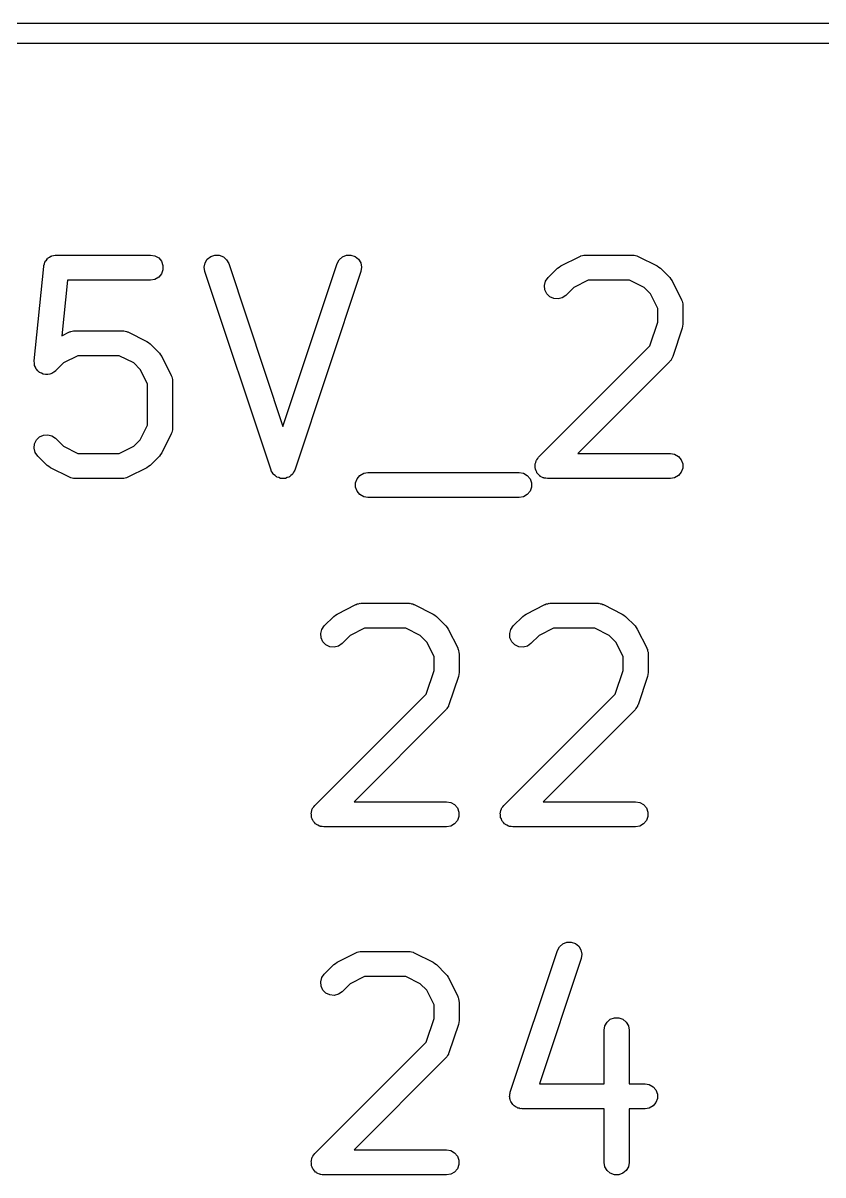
# Model space of a CAD drawing. Extents: x 98 to 199, y -139 to -72.
# Drawn here: x 185.57 to 191.41, y -86.65 to -78.25 of the extents above; entities that cross this region are included whole.
import ezdxf

# ---------------------------------------------------------------- set-up
doc = ezdxf.new("R2010")
doc.units = 0
doc.header["$MEASUREMENT"] = 0
doc.layers.add('BLACK', color=7, linetype='CONTINUOUS')

msp = doc.modelspace()

# ---------------------------------------------------------------- linework, layer by layer
at = {"layer": 'BLACK', "linetype": 'CONTINUOUS'}
for p, q in [((98.7201, -78.2458), (194.243, -78.2458)), ((194.216, -78.3958), (98.73, -78.3958)), ((185.729, -80.0022), (185.732, -79.9902)), ((185.732, -79.9902), (185.734, -79.9874)), ((185.734, -79.9874), (185.736, -79.9841)), ((185.736, -79.9841), (185.744, -79.9746)), ((185.744, -79.9746), (185.751, -79.9644)), ((185.751, -79.9644), (185.754, -79.9625)), ((185.754, -79.9625), (185.756, -79.9598)), ((185.756, -79.9598), (185.767, -79.9536)), ((185.767, -79.9536), (185.777, -79.9465)), ((185.777, -79.9465), (185.781, -79.9457)), ((185.781, -79.9457), (185.783, -79.9439)), ((185.783, -79.9439), (185.796, -79.9418)), ((185.796, -79.9418), (185.808, -79.9387)), ((185.808, -79.9387), (185.811, -79.939)), ((185.811, -79.939), (185.815, -79.9384)), ((185.815, -79.9384), (186.504, -79.9384)), ((186.504, -79.9384), (186.535, -79.9439)), ((186.535, -79.9439), (186.563, -79.9598)), ((186.563, -79.9598), (186.583, -79.9841)), ((186.583, -79.9841), (186.594, -80.014)), ((186.895, -80.0274), (186.902, -79.9962)), ((186.902, -79.9962), (186.918, -79.9692)), ((186.918, -79.9692), (186.943, -79.9494)), ((186.943, -79.9494), (186.973, -79.9394)), ((186.973, -79.9394), (187.005, -79.9403)), ((187.005, -79.9403), (187.035, -79.9519)), ((187.035, -79.9519), (187.058, -79.973)), ((187.058, -79.973), (187.074, -80.0009)), ((187.865, -80.0009), (187.88, -79.973)), ((187.88, -79.973), (187.904, -79.9519)), ((187.904, -79.9519), (187.934, -79.9403)), ((187.934, -79.9403), (187.965, -79.9394)), ((187.965, -79.9394), (187.996, -79.9494)), ((187.996, -79.9494), (188.02, -79.9692)), ((188.02, -79.9692), (188.037, -79.9962)), ((188.037, -79.9962), (188.043, -80.0274)), ((189.497, -80.017), (189.635, -79.9481)), ((189.635, -79.9481), (189.64, -79.9466)), ((189.64, -79.9466), (189.644, -79.9439)), ((189.644, -79.9439), (189.655, -79.9421)), ((189.655, -79.9421), (189.665, -79.939)), ((189.665, -79.939), (189.67, -79.9393)), ((189.67, -79.9393), (189.676, -79.9384)), ((189.676, -79.9384), (190.02, -79.9384)), ((190.02, -79.9384), (190.025, -79.9393)), ((190.025, -79.9393), (190.031, -79.939)), ((190.031, -79.939), (190.041, -79.9421)), ((190.041, -79.9421), (190.052, -79.9439)), ((190.052, -79.9439), (190.056, -79.9466)), ((190.056, -79.9466), (190.061, -79.9481)), ((190.061, -79.9481), (190.199, -80.017)), ((185.655, -80.7102), (185.724, -80.0208)), ((185.724, -80.0208), (185.725, -80.0174)), ((185.725, -80.014), (185.729, -80.0022)), ((185.725, -80.0174), (185.725, -80.014)), ((186.583, -80.0756), (186.563, -80.0999)), ((186.594, -80.0457), (186.583, -80.0756)), ((186.594, -80.014), (186.594, -80.0457)), ((186.9, -80.0588), (186.895, -80.0274)), ((187.383, -81.5066), (186.9, -80.0588)), ((187.074, -80.0009), (187.469, -81.1885)), ((187.469, -81.1885), (187.865, -80.0009)), ((188.039, -80.0588), (187.556, -81.5066)), ((188.043, -80.0274), (188.039, -80.0588)), ((189.404, -80.1031), (189.473, -80.0341)), ((189.473, -80.0341), (189.485, -80.0257)), ((189.485, -80.0257), (189.497, -80.017)), ((190.199, -80.017), (190.211, -80.0257)), ((190.211, -80.0257), (190.223, -80.0341)), ((190.223, -80.0341), (190.292, -80.1031)), ((185.898, -80.1213), (185.857, -80.527)), ((186.504, -80.1213), (185.898, -80.1213)), ((186.535, -80.1158), (186.504, -80.1213)), ((186.563, -80.0999), (186.535, -80.1158)), ((189.378, -80.1598), (189.386, -80.1291)), ((189.38, -80.1914), (189.378, -80.1598)), ((189.386, -80.1291), (189.404, -80.1031)), ((189.697, -80.1213), (189.592, -80.1739)), ((189.999, -80.1213), (189.697, -80.1213)), ((190.104, -80.174), (189.999, -80.1213)), ((190.292, -80.1031), (190.3, -80.1151)), ((190.3, -80.1151), (190.309, -80.1268)), ((190.309, -80.1268), (190.378, -80.2647)), ((189.394, -80.2202), (189.38, -80.1914)), ((189.416, -80.2426), (189.394, -80.2202)), ((189.445, -80.2561), (189.416, -80.2426)), ((189.507, -80.2506), (189.477, -80.2588)), ((189.533, -80.2324), (189.507, -80.2506)), ((189.592, -80.1739), (189.533, -80.2324)), ((190.152, -80.2219), (190.104, -80.174)), ((190.205, -80.3272), (190.152, -80.2219)), ((189.477, -80.2588), (189.445, -80.2561)), ((190.205, -80.4287), (190.205, -80.3272)), ((190.378, -80.2647), (190.379, -80.2698)), ((190.379, -80.2698), (190.382, -80.2744)), ((190.382, -80.2744), (190.384, -80.2849)), ((190.384, -80.2849), (190.387, -80.2952)), ((190.387, -80.2952), (190.387, -80.3004)), ((190.387, -80.3004), (190.387, -80.3056)), ((190.387, -80.3056), (190.387, -80.4435)), ((185.857, -80.527), (185.912, -80.4996)), ((185.912, -80.4996), (185.917, -80.4981)), ((185.917, -80.4981), (185.921, -80.4955)), ((185.921, -80.4955), (185.932, -80.4936)), ((185.932, -80.4936), (185.942, -80.4906)), ((185.942, -80.4906), (185.947, -80.4909)), ((185.947, -80.4909), (185.953, -80.49)), ((185.953, -80.49), (186.297, -80.49)), ((186.297, -80.49), (186.303, -80.4909)), ((186.303, -80.4909), (186.308, -80.4906)), ((186.308, -80.4906), (186.318, -80.4936)), ((186.318, -80.4936), (186.329, -80.4955)), ((186.329, -80.4955), (186.333, -80.4981)), ((186.333, -80.4981), (186.338, -80.4996)), ((186.338, -80.4996), (186.476, -80.5686)), ((190.147, -80.6009), (190.205, -80.4287)), ((190.383, -80.4724), (190.314, -80.6793)), ((190.385, -80.4579), (190.383, -80.4724)), ((190.387, -80.4435), (190.385, -80.4579)), ((186.476, -80.5686), (186.488, -80.5773)), ((186.488, -80.5773), (186.5, -80.5857)), ((186.5, -80.5857), (186.569, -80.6546)), ((186.569, -80.6546), (186.577, -80.6666)), ((186.577, -80.6666), (186.586, -80.6784)), ((189.335, -81.413), (190.147, -80.6009)), ((185.655, -80.7108), (185.655, -80.7102)), ((185.655, -80.7113), (185.655, -80.7108)), ((185.656, -80.7266), (185.655, -80.7113)), ((185.657, -80.7419), (185.656, -80.7266)), ((185.657, -80.7424), (185.657, -80.7419)), ((185.658, -80.743), (185.657, -80.7424)), ((185.664, -80.7569), (185.658, -80.743)), ((185.869, -80.7255), (185.81, -80.7839)), ((185.974, -80.6728), (185.869, -80.7255)), ((186.276, -80.6728), (185.974, -80.6728)), ((186.381, -80.7255), (186.276, -80.6728)), ((186.429, -80.7735), (186.381, -80.7255)), ((186.586, -80.6784), (186.655, -80.8163)), ((190.292, -80.715), (189.621, -81.3862)), ((190.295, -80.7107), (190.292, -80.715)), ((190.299, -80.7072), (190.295, -80.7107)), ((190.304, -80.6978), (190.299, -80.7072)), ((190.31, -80.689), (190.304, -80.6978)), ((190.311, -80.6839), (190.31, -80.689)), ((190.314, -80.6793), (190.311, -80.6839)), ((185.67, -80.7708), (185.664, -80.7569)), ((185.671, -80.7712), (185.67, -80.7708)), ((185.671, -80.7717), (185.671, -80.7712)), ((185.682, -80.7826), (185.671, -80.7717)), ((185.692, -80.7935), (185.682, -80.7826)), ((185.693, -80.7938), (185.692, -80.7935)), ((185.693, -80.7942), (185.693, -80.7938)), ((185.707, -80.8007), (185.693, -80.7942)), ((185.721, -80.8073), (185.707, -80.8007)), ((185.722, -80.8074), (185.721, -80.8073)), ((185.722, -80.8076), (185.722, -80.8074)), ((185.737, -80.8089), (185.722, -80.8076)), ((185.753, -80.8105), (185.737, -80.8089)), ((185.754, -80.8104), (185.753, -80.8103)), ((185.753, -80.8103), (185.753, -80.8105)), ((185.769, -80.8064), (185.754, -80.8104)), ((185.783, -80.8026), (185.769, -80.8064)), ((185.784, -80.8023), (185.783, -80.8026)), ((185.797, -80.7934), (185.784, -80.8022)), ((185.784, -80.8022), (185.784, -80.8023)), ((185.81, -80.7847), (185.797, -80.7934)), ((185.81, -80.7839), (185.81, -80.7843)), ((185.81, -80.7843), (185.81, -80.7847)), ((186.482, -80.8788), (186.429, -80.7735)), ((186.655, -80.8163), (186.656, -80.8213)), ((186.656, -80.8213), (186.659, -80.8259)), ((186.659, -80.8259), (186.661, -80.8364)), ((186.661, -80.8364), (186.664, -80.8467)), ((186.482, -81.1803), (186.482, -80.8788)), ((186.664, -80.8467), (186.664, -80.852)), ((186.664, -80.852), (186.665, -80.8572)), ((186.665, -80.8572), (186.665, -81.2019)), ((185.693, -81.2649), (185.722, -81.2514)), ((185.722, -81.2514), (185.754, -81.2487)), ((185.754, -81.2487), (185.784, -81.2569)), ((185.784, -81.2569), (185.81, -81.2751)), ((186.429, -81.2856), (186.482, -81.1803)), ((186.655, -81.2428), (186.586, -81.3807)), ((186.656, -81.2377), (186.655, -81.2428)), ((186.659, -81.2332), (186.656, -81.2377)), ((186.661, -81.2226), (186.659, -81.2332)), ((186.664, -81.2123), (186.661, -81.2226)), ((186.665, -81.2019), (186.664, -81.2071)), ((186.664, -81.2071), (186.664, -81.2123)), ((185.655, -81.3477), (185.658, -81.3161)), ((185.658, -81.3161), (185.671, -81.2873)), ((185.671, -81.2873), (185.693, -81.2649)), ((185.81, -81.2751), (185.869, -81.3336)), ((185.869, -81.3336), (185.974, -81.3862)), ((186.276, -81.3862), (186.381, -81.3336)), ((186.381, -81.3336), (186.429, -81.2856)), ((185.663, -81.3784), (185.655, -81.3477)), ((185.681, -81.4044), (185.663, -81.3784)), ((185.75, -81.4734), (185.681, -81.4044)), ((185.974, -81.3862), (186.276, -81.3862)), ((186.569, -81.4044), (186.5, -81.4734)), ((186.577, -81.3924), (186.569, -81.4044)), ((186.586, -81.3807), (186.577, -81.3924)), ((189.321, -81.4319), (189.328, -81.4228)), ((189.328, -81.4228), (189.335, -81.413)), ((189.621, -81.3862), (190.296, -81.3862)), ((190.296, -81.3862), (190.327, -81.3917)), ((190.327, -81.3917), (190.355, -81.4076)), ((190.355, -81.4076), (190.375, -81.4319)), ((185.762, -81.4818), (185.75, -81.4734)), ((185.774, -81.4905), (185.762, -81.4818)), ((185.912, -81.5594), (185.774, -81.4905)), ((186.476, -81.4905), (186.338, -81.5594)), ((186.488, -81.4818), (186.476, -81.4905)), ((186.5, -81.4734), (186.488, -81.4818)), ((187.384, -81.5088), (187.383, -81.5066)), ((187.384, -81.5113), (187.384, -81.5088)), ((187.391, -81.5227), (187.384, -81.5113)), ((187.554, -81.5113), (187.547, -81.5227)), ((187.555, -81.5088), (187.554, -81.5113)), ((187.556, -81.5066), (187.555, -81.5088)), ((189.309, -81.4697), (189.31, -81.4658)), ((189.31, -81.4816), (189.309, -81.4697)), ((189.31, -81.4618), (189.314, -81.4505)), ((189.31, -81.4658), (189.31, -81.4618)), ((189.31, -81.4935), (189.31, -81.4816)), ((189.311, -81.4973), (189.31, -81.4935)), ((189.311, -81.5013), (189.311, -81.4973)), ((189.317, -81.5121), (189.311, -81.5013)), ((189.314, -81.4505), (189.317, -81.439)), ((189.317, -81.439), (189.319, -81.4357)), ((189.319, -81.4357), (189.321, -81.4319)), ((190.375, -81.4319), (190.386, -81.4618)), ((190.386, -81.4935), (190.375, -81.5234)), ((190.386, -81.4618), (190.386, -81.4935)), ((185.917, -81.5609), (185.912, -81.5594)), ((185.921, -81.5636), (185.917, -81.5609)), ((185.932, -81.5654), (185.921, -81.5636)), ((185.942, -81.5685), (185.932, -81.5654)), ((185.947, -81.5682), (185.942, -81.5685)), ((185.953, -81.5691), (185.947, -81.5682)), ((186.297, -81.5691), (185.953, -81.5691)), ((186.303, -81.5682), (186.297, -81.5691)), ((186.308, -81.5685), (186.303, -81.5682)), ((186.318, -81.5654), (186.308, -81.5685)), ((186.329, -81.5636), (186.318, -81.5654)), ((186.333, -81.5609), (186.329, -81.5636)), ((186.338, -81.5594), (186.333, -81.5609)), ((187.398, -81.5345), (187.391, -81.5227)), ((187.4, -81.5362), (187.398, -81.5345)), ((187.401, -81.5383), (187.4, -81.5362)), ((187.412, -81.5467), (187.401, -81.5383)), ((187.422, -81.5556), (187.412, -81.5467)), ((187.424, -81.5565), (187.422, -81.5556)), ((187.426, -81.5581), (187.424, -81.5565)), ((187.439, -81.5623), (187.426, -81.5581)), ((187.451, -81.5672), (187.439, -81.5623)), ((187.454, -81.5673), (187.451, -81.5672)), ((187.456, -81.5681), (187.454, -81.5673)), ((187.469, -81.5677), (187.456, -81.5681)), ((187.483, -81.5681), (187.469, -81.5677)), ((187.485, -81.5673), (187.483, -81.5681)), ((187.488, -81.5672), (187.485, -81.5673)), ((187.5, -81.5623), (187.488, -81.5672)), ((187.513, -81.5581), (187.5, -81.5623)), ((187.515, -81.5565), (187.513, -81.5581)), ((187.517, -81.5556), (187.515, -81.5565)), ((187.527, -81.5467), (187.517, -81.5556)), ((187.538, -81.5383), (187.527, -81.5467)), ((187.539, -81.5362), (187.538, -81.5383)), ((187.541, -81.5345), (187.539, -81.5362)), ((187.547, -81.5227), (187.541, -81.5345)), ((188, -81.5997), (188.011, -81.5698)), ((188.011, -81.5698), (188.031, -81.5455)), ((188.031, -81.5455), (188.059, -81.5296)), ((188.059, -81.5296), (188.09, -81.5241)), ((188.09, -81.5241), (189.193, -81.5241)), ((189.193, -81.5241), (189.224, -81.5296)), ((189.224, -81.5296), (189.252, -81.5455)), ((189.252, -81.5455), (189.272, -81.5698)), ((189.272, -81.5698), (189.283, -81.5997)), ((189.321, -81.5234), (189.317, -81.5121)), ((189.323, -81.5265), (189.321, -81.5234)), ((189.325, -81.5301), (189.323, -81.5265)), ((189.333, -81.5386), (189.325, -81.5301)), ((189.341, -81.5477), (189.333, -81.5386)), ((189.345, -81.5497), (189.341, -81.5477)), ((189.347, -81.5526), (189.345, -81.5497)), ((189.358, -81.5576), (189.347, -81.5526)), ((189.369, -81.5636), (189.358, -81.5576)), ((189.372, -81.5643), (189.369, -81.5636)), ((189.376, -81.566), (189.372, -81.5643)), ((189.388, -81.567), (189.376, -81.566)), ((189.4, -81.5691), (189.388, -81.567)), ((190.296, -81.5691), (189.4, -81.5691)), ((190.327, -81.5636), (190.296, -81.5691)), ((190.355, -81.5477), (190.327, -81.5636)), ((190.375, -81.5234), (190.355, -81.5477)), ((188, -81.6314), (188, -81.5997)), ((188.011, -81.6613), (188, -81.6314)), ((188.031, -81.6856), (188.011, -81.6613)), ((189.272, -81.6613), (189.252, -81.6856)), ((189.283, -81.6314), (189.272, -81.6613)), ((189.283, -81.5997), (189.283, -81.6314)), ((188.059, -81.7015), (188.031, -81.6856)), ((188.09, -81.707), (188.059, -81.7015)), ((189.193, -81.707), (188.09, -81.707)), ((189.224, -81.7015), (189.193, -81.707)), ((189.252, -81.6856), (189.224, -81.7015)), ((187.864, -82.557), (188.002, -82.4881)), ((188.002, -82.4881), (188.007, -82.4866)), ((188.007, -82.4866), (188.011, -82.4839)), ((188.011, -82.4839), (188.022, -82.4821)), ((188.022, -82.4821), (188.032, -82.479)), ((188.032, -82.479), (188.038, -82.4793)), ((188.038, -82.4793), (188.043, -82.4784)), ((188.043, -82.4784), (188.387, -82.4784)), ((188.387, -82.4784), (188.393, -82.4793)), ((188.393, -82.4793), (188.398, -82.479)), ((188.398, -82.479), (188.408, -82.4821)), ((188.408, -82.4821), (188.419, -82.4839)), ((188.419, -82.4839), (188.423, -82.4866)), ((188.423, -82.4866), (188.428, -82.4881)), ((188.428, -82.4881), (188.566, -82.557)), ((189.243, -82.557), (189.381, -82.4881)), ((189.381, -82.4881), (189.386, -82.4866)), ((189.386, -82.4866), (189.39, -82.4839)), ((189.39, -82.4839), (189.401, -82.4821)), ((189.401, -82.4821), (189.411, -82.479)), ((189.411, -82.479), (189.416, -82.4793)), ((189.416, -82.4793), (189.422, -82.4784)), ((189.422, -82.4784), (189.766, -82.4784)), ((189.766, -82.4784), (189.771, -82.4793)), ((189.771, -82.4793), (189.777, -82.479)), ((189.777, -82.479), (189.787, -82.4821)), ((189.787, -82.4821), (189.798, -82.4839)), ((189.798, -82.4839), (189.802, -82.4866)), ((189.802, -82.4866), (189.807, -82.4881)), ((189.807, -82.4881), (189.945, -82.557)), ((187.771, -82.6431), (187.84, -82.5741)), ((187.84, -82.5741), (187.852, -82.5657)), ((187.852, -82.5657), (187.864, -82.557)), ((188.566, -82.557), (188.578, -82.5657)), ((188.578, -82.5657), (188.59, -82.5741)), ((188.59, -82.5741), (188.659, -82.6431)), ((189.15, -82.6431), (189.219, -82.5741)), ((189.219, -82.5741), (189.231, -82.5657)), ((189.231, -82.5657), (189.243, -82.557)), ((189.945, -82.557), (189.957, -82.5657)), ((189.957, -82.5657), (189.969, -82.5741)), ((189.969, -82.5741), (190.038, -82.6431)), ((187.745, -82.6998), (187.753, -82.6691)), ((187.753, -82.6691), (187.771, -82.6431)), ((188.064, -82.6613), (187.959, -82.7139)), ((188.366, -82.6613), (188.064, -82.6613)), ((188.471, -82.714), (188.366, -82.6613)), ((188.659, -82.6431), (188.667, -82.6551)), ((188.667, -82.6551), (188.676, -82.6668)), ((188.676, -82.6668), (188.745, -82.8047)), ((189.124, -82.6998), (189.132, -82.6691)), ((189.132, -82.6691), (189.15, -82.6431)), ((189.443, -82.6613), (189.338, -82.7139)), ((189.745, -82.6613), (189.443, -82.6613)), ((189.85, -82.714), (189.745, -82.6613)), ((190.038, -82.6431), (190.046, -82.6551)), ((190.046, -82.6551), (190.055, -82.6668)), ((190.055, -82.6668), (190.124, -82.8047)), ((187.748, -82.7314), (187.745, -82.6998)), ((187.761, -82.7602), (187.748, -82.7314)), ((187.783, -82.7826), (187.761, -82.7602)), ((187.901, -82.7724), (187.875, -82.7906)), ((187.959, -82.7139), (187.901, -82.7724)), ((188.519, -82.7619), (188.471, -82.714)), ((188.572, -82.8672), (188.519, -82.7619)), ((189.126, -82.7314), (189.124, -82.6998)), ((189.14, -82.7602), (189.126, -82.7314)), ((189.162, -82.7826), (189.14, -82.7602)), ((189.279, -82.7724), (189.253, -82.7906)), ((189.338, -82.7139), (189.279, -82.7724)), ((189.898, -82.7619), (189.85, -82.714)), ((189.951, -82.8672), (189.898, -82.7619)), ((187.812, -82.7961), (187.783, -82.7826)), ((187.844, -82.7988), (187.812, -82.7961)), ((187.875, -82.7906), (187.844, -82.7988)), ((188.745, -82.8047), (188.746, -82.8098)), ((188.746, -82.8098), (188.749, -82.8144)), ((188.749, -82.8144), (188.751, -82.8249)), ((188.751, -82.8249), (188.754, -82.8352)), ((188.754, -82.8352), (188.754, -82.8404)), ((188.754, -82.8404), (188.755, -82.8456)), ((188.755, -82.8456), (188.755, -82.9835)), ((189.191, -82.7961), (189.162, -82.7826)), ((189.223, -82.7988), (189.191, -82.7961)), ((189.253, -82.7906), (189.223, -82.7988)), ((190.124, -82.8047), (190.125, -82.8098)), ((190.125, -82.8098), (190.128, -82.8144)), ((190.128, -82.8144), (190.13, -82.8249)), ((190.13, -82.8249), (190.133, -82.8352)), ((190.133, -82.8352), (190.133, -82.8404)), ((190.133, -82.8404), (190.133, -82.8456)), ((190.133, -82.8456), (190.133, -82.9835)), ((188.572, -82.9687), (188.572, -82.8672)), ((189.951, -82.9687), (189.951, -82.8672)), ((188.514, -83.1409), (188.572, -82.9687)), ((188.75, -83.0124), (188.681, -83.2193)), ((188.752, -82.9979), (188.75, -83.0124)), ((188.755, -82.9835), (188.752, -82.9979)), ((189.893, -83.1409), (189.951, -82.9687)), ((190.129, -83.0124), (190.06, -83.2193)), ((190.131, -82.9979), (190.129, -83.0124)), ((190.133, -82.9835), (190.131, -82.9979)), ((187.702, -83.953), (188.514, -83.1409)), ((189.081, -83.953), (189.893, -83.1409)), ((188.659, -83.255), (187.988, -83.9262)), ((188.662, -83.2507), (188.659, -83.255)), ((188.666, -83.2472), (188.662, -83.2507)), ((188.671, -83.2378), (188.666, -83.2472)), ((188.677, -83.229), (188.671, -83.2378)), ((188.678, -83.2239), (188.677, -83.229)), ((188.681, -83.2193), (188.678, -83.2239)), ((190.038, -83.255), (189.367, -83.9262)), ((190.041, -83.2507), (190.038, -83.255)), ((190.045, -83.2472), (190.041, -83.2507)), ((190.05, -83.2378), (190.045, -83.2472)), ((190.056, -83.229), (190.05, -83.2378)), ((190.057, -83.2239), (190.056, -83.229)), ((190.06, -83.2193), (190.057, -83.2239)), ((187.988, -83.9262), (188.663, -83.9262)), ((188.663, -83.9262), (188.694, -83.9317)), ((188.694, -83.9317), (188.722, -83.9476)), ((188.722, -83.9476), (188.742, -83.9719)), ((189.367, -83.9262), (190.042, -83.9262)), ((190.042, -83.9262), (190.073, -83.9317)), ((190.073, -83.9317), (190.101, -83.9476)), ((190.101, -83.9476), (190.121, -83.9719)), ((187.676, -84.0097), (187.677, -84.0058)), ((187.677, -84.0216), (187.676, -84.0097)), ((187.677, -84.0018), (187.681, -83.9905)), ((187.677, -84.0058), (187.677, -84.0018)), ((187.677, -84.0335), (187.677, -84.0216)), ((187.681, -83.9905), (187.684, -83.979)), ((187.684, -83.979), (187.686, -83.9757)), ((187.686, -83.9757), (187.688, -83.9719)), ((187.688, -83.9719), (187.695, -83.9628)), ((187.695, -83.9628), (187.702, -83.953)), ((188.742, -83.9719), (188.753, -84.0018)), ((188.753, -84.0018), (188.753, -84.0335)), ((189.055, -84.0097), (189.056, -84.0058)), ((189.056, -84.0216), (189.055, -84.0097)), ((189.056, -84.0018), (189.06, -83.9905)), ((189.056, -84.0058), (189.056, -84.0018)), ((189.056, -84.0335), (189.056, -84.0216)), ((189.06, -83.9905), (189.063, -83.979)), ((189.063, -83.979), (189.065, -83.9757)), ((189.065, -83.9757), (189.067, -83.9719)), ((189.067, -83.9719), (189.074, -83.9628)), ((189.074, -83.9628), (189.081, -83.953)), ((190.121, -83.9719), (190.132, -84.0018)), ((190.132, -84.0018), (190.132, -84.0335)), ((187.678, -84.0373), (187.677, -84.0335)), ((187.679, -84.0413), (187.678, -84.0373)), ((187.684, -84.0521), (187.679, -84.0413)), ((187.688, -84.0634), (187.684, -84.0521)), ((187.69, -84.0665), (187.688, -84.0634)), ((187.692, -84.0701), (187.69, -84.0665)), ((187.7, -84.0786), (187.692, -84.0701)), ((187.708, -84.0877), (187.7, -84.0786)), ((187.712, -84.0897), (187.708, -84.0877)), ((187.714, -84.0926), (187.712, -84.0897)), ((187.725, -84.0976), (187.714, -84.0926)), ((187.736, -84.1036), (187.725, -84.0976)), ((187.74, -84.1043), (187.736, -84.1036)), ((187.743, -84.106), (187.74, -84.1043)), ((187.755, -84.107), (187.743, -84.106)), ((187.767, -84.1091), (187.755, -84.107)), ((188.663, -84.1091), (187.767, -84.1091)), ((188.694, -84.1036), (188.663, -84.1091)), ((188.722, -84.0877), (188.694, -84.1036)), ((188.742, -84.0634), (188.722, -84.0877)), ((188.753, -84.0335), (188.742, -84.0634)), ((189.057, -84.0373), (189.056, -84.0335)), ((189.057, -84.0413), (189.057, -84.0373)), ((189.063, -84.0521), (189.057, -84.0413)), ((189.067, -84.0634), (189.063, -84.0521)), ((189.069, -84.0665), (189.067, -84.0634)), ((189.071, -84.0701), (189.069, -84.0665)), ((189.079, -84.0786), (189.071, -84.0701)), ((189.087, -84.0877), (189.079, -84.0786)), ((189.091, -84.0897), (189.087, -84.0877)), ((189.093, -84.0926), (189.091, -84.0897)), ((189.104, -84.0976), (189.093, -84.0926)), ((189.115, -84.1036), (189.104, -84.0976)), ((189.118, -84.1043), (189.115, -84.1036)), ((189.122, -84.106), (189.118, -84.1043)), ((189.134, -84.107), (189.122, -84.106)), ((189.146, -84.1091), (189.134, -84.107)), ((190.042, -84.1091), (189.146, -84.1091)), ((190.073, -84.1036), (190.042, -84.1091)), ((190.101, -84.0877), (190.073, -84.1036)), ((190.121, -84.0634), (190.101, -84.0877)), ((190.132, -84.0335), (190.121, -84.0634)), ((189.512, -84.963), (189.541, -84.9513)), ((189.541, -84.9513), (189.573, -84.9505)), ((189.573, -84.9505), (189.603, -84.9605)), ((187.864, -85.097), (188.002, -85.0281)), ((188.002, -85.0281), (188.007, -85.0266)), ((188.007, -85.0266), (188.011, -85.0239)), ((188.011, -85.0239), (188.022, -85.0221)), ((188.022, -85.0221), (188.032, -85.019)), ((188.032, -85.019), (188.038, -85.0193)), ((188.038, -85.0193), (188.043, -85.0184)), ((188.043, -85.0184), (188.387, -85.0184)), ((188.387, -85.0184), (188.393, -85.0193)), ((188.393, -85.0193), (188.398, -85.019)), ((188.398, -85.019), (188.408, -85.0221)), ((188.408, -85.0221), (188.419, -85.0239)), ((188.419, -85.0239), (188.423, -85.0266)), ((188.423, -85.0266), (188.428, -85.0281)), ((188.428, -85.0281), (188.566, -85.097)), ((189.128, -86.0461), (189.473, -85.012)), ((189.473, -85.012), (189.488, -84.9841)), ((189.488, -84.9841), (189.512, -84.963)), ((189.603, -84.9605), (189.628, -84.9802)), ((189.628, -84.9802), (189.644, -85.0073)), ((189.644, -85.0073), (189.651, -85.0384)), ((189.651, -85.0384), (189.646, -85.0698)), ((187.771, -85.1831), (187.84, -85.1141)), ((187.84, -85.1141), (187.852, -85.1057)), ((187.852, -85.1057), (187.864, -85.097)), ((188.566, -85.097), (188.578, -85.1057)), ((188.578, -85.1057), (188.59, -85.1141)), ((188.59, -85.1141), (188.659, -85.1831)), ((189.646, -85.0698), (189.342, -85.9836)), ((187.745, -85.2398), (187.753, -85.2091)), ((187.753, -85.2091), (187.771, -85.1831)), ((188.064, -85.2013), (187.959, -85.2539)), ((188.366, -85.2013), (188.064, -85.2013)), ((188.471, -85.254), (188.366, -85.2013)), ((188.659, -85.1831), (188.667, -85.1951)), ((188.667, -85.1951), (188.676, -85.2068)), ((188.676, -85.2068), (188.745, -85.3447)), ((187.748, -85.2714), (187.745, -85.2398)), ((187.761, -85.3002), (187.748, -85.2714)), ((187.959, -85.2539), (187.901, -85.3124)), ((188.519, -85.3019), (188.471, -85.254)), ((187.783, -85.3226), (187.761, -85.3002)), ((187.812, -85.3361), (187.783, -85.3226)), ((187.844, -85.3388), (187.812, -85.3361)), ((187.875, -85.3306), (187.844, -85.3388)), ((187.901, -85.3124), (187.875, -85.3306)), ((188.572, -85.4072), (188.519, -85.3019)), ((188.745, -85.3447), (188.746, -85.3498)), ((188.746, -85.3498), (188.749, -85.3544)), ((188.749, -85.3544), (188.751, -85.3649)), ((188.751, -85.3649), (188.754, -85.3752)), ((188.754, -85.3752), (188.754, -85.3804)), ((188.572, -85.5087), (188.572, -85.4072)), ((188.754, -85.3804), (188.755, -85.3856)), ((188.755, -85.3856), (188.755, -85.5235)), ((188.514, -85.6809), (188.572, -85.5087)), ((188.752, -85.5379), (188.75, -85.5524)), ((188.755, -85.5235), (188.752, -85.5379)), ((189.818, -85.5612), (189.834, -85.5337)), ((189.834, -85.5337), (189.858, -85.5133)), ((189.858, -85.5133), (189.888, -85.5024)), ((189.888, -85.5024), (189.92, -85.5024)), ((189.92, -85.5024), (189.95, -85.5133)), ((189.95, -85.5133), (189.974, -85.5337)), ((189.974, -85.5337), (189.99, -85.5612)), ((188.75, -85.5524), (188.681, -85.7593)), ((189.813, -85.5925), (189.818, -85.5612)), ((189.813, -85.9836), (189.813, -85.5925)), ((189.99, -85.5612), (189.996, -85.5925)), ((189.996, -85.5925), (189.996, -85.9836)), ((187.702, -86.493), (188.514, -85.6809)), ((188.659, -85.795), (187.988, -86.4662)), ((188.662, -85.7907), (188.659, -85.795)), ((188.666, -85.7872), (188.662, -85.7907)), ((188.671, -85.7778), (188.666, -85.7872)), ((188.677, -85.769), (188.671, -85.7778)), ((188.678, -85.7639), (188.677, -85.769)), ((188.681, -85.7593), (188.678, -85.7639)), ((189.127, -86.0528), (189.128, -86.0461)), ((189.342, -85.9836), (189.813, -85.9836)), ((189.996, -85.9836), (190.111, -85.9836)), ((190.111, -85.9836), (190.142, -85.9891)), ((190.142, -85.9891), (190.17, -86.005)), ((190.17, -86.005), (190.19, -86.0293)), ((190.19, -86.0293), (190.201, -86.0592)), ((189.123, -86.0776), (189.125, -86.0684)), ((189.125, -86.0842), (189.123, -86.0776)), ((189.125, -86.0592), (189.127, -86.0528)), ((189.125, -86.0684), (189.125, -86.0592)), ((189.125, -86.0909), (189.125, -86.0842)), ((189.128, -86.0996), (189.125, -86.0909)), ((189.13, -86.1087), (189.128, -86.0996)), ((189.133, -86.1144), (189.13, -86.1087)), ((189.136, -86.1208), (189.133, -86.1144)), ((189.141, -86.1279), (189.136, -86.1208)), ((189.146, -86.1357), (189.141, -86.1279)), ((190.19, -86.1208), (190.17, -86.1451)), ((190.201, -86.0909), (190.19, -86.1208)), ((190.201, -86.0592), (190.201, -86.0909)), ((189.152, -86.1399), (189.146, -86.1357)), ((189.156, -86.1451), (189.152, -86.1399)), ((189.164, -86.1497), (189.156, -86.1451)), ((189.171, -86.1555), (189.164, -86.1497)), ((189.178, -86.1576), (189.171, -86.1555)), ((189.183, -86.161), (189.178, -86.1576)), ((189.193, -86.1626), (189.183, -86.161)), ((189.201, -86.1655), (189.193, -86.1626)), ((189.208, -86.1653), (189.201, -86.1655)), ((189.215, -86.1665), (189.208, -86.1653)), ((189.813, -86.1665), (189.215, -86.1665)), ((189.813, -86.5577), (189.813, -86.1665)), ((190.111, -86.1665), (189.996, -86.1665)), ((189.996, -86.1665), (189.996, -86.5577)), ((190.142, -86.161), (190.111, -86.1665)), ((190.17, -86.1451), (190.142, -86.161)), ((187.988, -86.4662), (188.663, -86.4662)), ((188.663, -86.4662), (188.694, -86.4717)), ((187.676, -86.5497), (187.677, -86.5458)), ((187.677, -86.5616), (187.676, -86.5497)), ((187.677, -86.5418), (187.681, -86.5305)), ((187.677, -86.5458), (187.677, -86.5418)), ((187.681, -86.5305), (187.684, -86.519)), ((187.684, -86.519), (187.686, -86.5157)), ((187.686, -86.5157), (187.688, -86.5119)), ((187.688, -86.5119), (187.695, -86.5028)), ((187.695, -86.5028), (187.702, -86.493)), ((188.694, -86.4717), (188.722, -86.4876)), ((188.722, -86.4876), (188.742, -86.5119)), ((188.742, -86.5119), (188.753, -86.5418)), ((188.753, -86.5418), (188.753, -86.5735)), ((187.677, -86.5735), (187.677, -86.5616)), ((187.678, -86.5773), (187.677, -86.5735)), ((187.679, -86.5813), (187.678, -86.5773)), ((187.684, -86.5921), (187.679, -86.5813)), ((187.688, -86.6034), (187.684, -86.5921)), ((187.69, -86.6065), (187.688, -86.6034)), ((187.692, -86.6101), (187.69, -86.6065)), ((187.7, -86.6186), (187.692, -86.6101)), ((187.708, -86.6277), (187.7, -86.6186)), ((187.712, -86.6297), (187.708, -86.6277)), ((187.714, -86.6326), (187.712, -86.6297)), ((187.725, -86.6376), (187.714, -86.6326)), ((187.736, -86.6436), (187.725, -86.6376)), ((188.722, -86.6277), (188.694, -86.6436)), ((188.742, -86.6034), (188.722, -86.6277)), ((188.753, -86.5735), (188.742, -86.6034)), ((189.818, -86.5889), (189.813, -86.5577)), ((189.834, -86.6164), (189.818, -86.5889)), ((189.858, -86.6368), (189.834, -86.6164)), ((189.888, -86.6477), (189.858, -86.6368)), ((189.95, -86.6368), (189.92, -86.6477)), ((189.974, -86.6164), (189.95, -86.6368)), ((189.99, -86.5889), (189.974, -86.6164)), ((189.996, -86.5577), (189.99, -86.5889)), ((187.74, -86.6443), (187.736, -86.6436)), ((187.743, -86.646), (187.74, -86.6443)), ((187.755, -86.647), (187.743, -86.646)), ((187.767, -86.6491), (187.755, -86.647)), ((188.663, -86.6491), (187.767, -86.6491)), ((188.694, -86.6436), (188.663, -86.6491)), ((189.92, -86.6477), (189.888, -86.6477))]:
    msp.add_line(p, q, dxfattribs=at)

doc.saveas('drawing.dxf')
